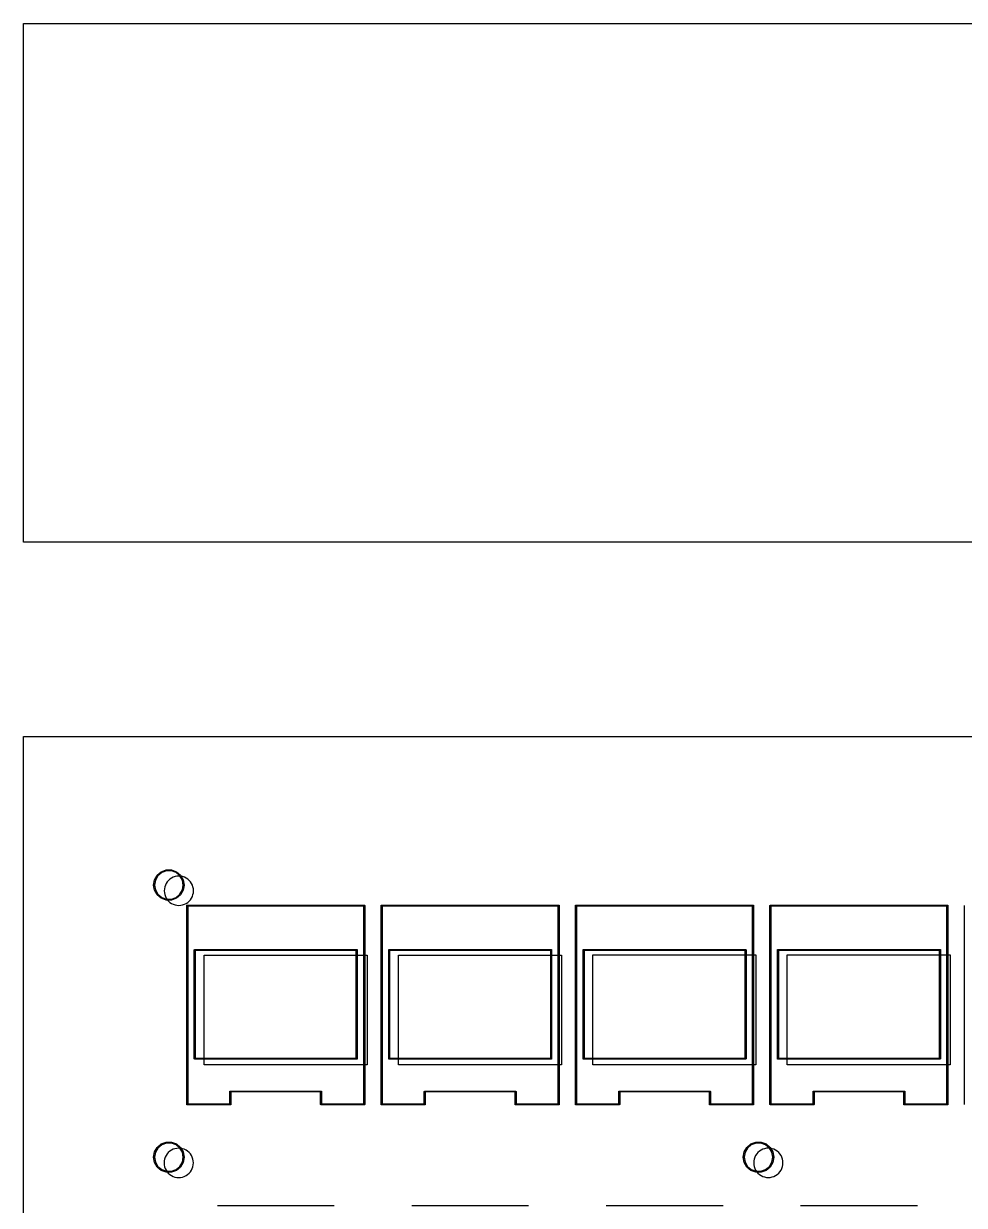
# Model space of a CAD drawing. Extents: x 121 to 1851, y 210 to 1571.
# Drawn here: x 1028 to 1439, y 1025 to 1542 of the extents above; entities that cross this region are included whole.
import ezdxf

# ---------------------------------------------------------------- set-up
doc = ezdxf.new("R2010")
doc.units = 0
doc.layers.add('Cuts', color=7, linetype='CONTINUOUS')
doc.layers.add('Silkscreen', color=7, linetype='CONTINUOUS')

msp = doc.modelspace()

# ---------------------------------------------------------------- linework, layer by layer
at = {"layer": 'Cuts', "color": 1}
for points in [[(1849.822425, 1315.383645), (1027.77525, 1315.383645), (1027.77525, 1542.155303), (1849.822425, 1542.155303)], [(1027.77525, 1230.344303), (1851.112575, 1230.344303), (1851.112575, 521.700653), (1027.77525, 521.700653)], [(1102.094615, 1162.841528)], [(1106.741775, 1134.734153), (1178.033175, 1134.734153), (1178.033175, 1086.687653), (1106.741775, 1086.687653)], [(1191.7794, 1134.730178), (1263.0708, 1134.730178), (1263.0708, 1086.683603), (1191.7794, 1086.683603)], [(1276.80915, 1134.747878), (1348.10055, 1134.747878), (1348.10055, 1086.701378), (1276.80915, 1086.701378)], [(1361.85345, 1134.747878), (1433.14485, 1134.747878), (1433.14485, 1086.701378), (1361.85345, 1086.701378)], [(1102.021275, 1043.810453)], [(1359.982866, 1043.835278)]]:
    msp.add_lwpolyline(points, close=True, dxfattribs=at)
for points in [[(1092.488204, 1168.387786), (1090.506716, 1167.243774), (1089.286069, 1165.129552), (1089.286079, 1162.841528)], [(1098.892471, 1168.387786), (1096.910984, 1169.531799), (1094.469691, 1169.531799), (1092.488204, 1168.387786)], [(1102.094605, 1162.841528), (1102.094605, 1165.129552), (1100.873959, 1167.243774), (1098.892471, 1168.387786)], [(1089.286079, 1162.841528), (1089.286079, 1160.553503), (1090.506726, 1158.439281), (1092.488213, 1157.295269)], [(1098.892481, 1157.295269), (1100.873969, 1158.439281), (1102.094615, 1160.553503), (1102.094615, 1162.841528)], [(1092.488213, 1157.295269), (1094.469701, 1156.151257), (1096.910994, 1156.151257), (1098.892481, 1157.295269)], [(1092.410509, 1049.369363), (1090.426795, 1048.221974), (1089.207342, 1046.102088), (1089.212775, 1043.810453)], [(1098.823541, 1049.369363), (1096.839828, 1050.516752), (1094.394222, 1050.516752), (1092.410509, 1049.369363)], [(1102.021275, 1043.810453), (1102.026708, 1046.102088), (1100.807255, 1048.221974), (1098.823541, 1049.369363)], [(1350.376453, 1049.381537), (1348.394965, 1048.237525), (1347.174319, 1046.123302), (1347.174328, 1043.835278)], [(1356.780722, 1049.381537), (1354.799234, 1050.525549), (1352.357941, 1050.525549), (1350.376453, 1049.381537)], [(1359.982856, 1043.835278), (1359.982856, 1046.123302), (1358.76221, 1048.237525), (1356.780722, 1049.381537)], [(1089.212775, 1043.810453), (1089.207342, 1041.518818), (1090.426795, 1039.398931), (1092.410509, 1038.251542)], [(1098.823541, 1038.251542), (1100.807255, 1039.398931), (1102.026708, 1041.518818), (1102.021275, 1043.810453)], [(1347.174328, 1043.835278), (1347.174328, 1041.547253), (1348.394975, 1039.433031), (1350.376462, 1038.289018)], [(1356.780731, 1038.289018), (1358.762219, 1039.433031), (1359.982866, 1041.547253), (1359.982866, 1043.835278)], [(1092.410509, 1038.251542), (1094.394222, 1037.104153), (1096.839828, 1037.104153), (1098.823541, 1038.251542)], [(1350.376462, 1038.289018), (1352.35795, 1037.145006), (1354.799244, 1037.145006), (1356.780731, 1038.289018)]]:
    msp.add_open_spline(points, degree=3, dxfattribs=at)
at = {"layer": 'Silkscreen', "color": 7}
for points in [[(1096.44735, 1161.042428), (1094.66685, 1159.548278), (1092.482775, 1158.753428), (1090.158375, 1158.753428), (1087.9743, 1159.548278), (1086.193875, 1161.042428), (1085.0316, 1163.055278), (1084.62795, 1165.344278), (1085.0316, 1167.633278), (1086.193875, 1169.646128), (1087.9743, 1171.140278), (1090.158375, 1171.935128), (1092.482775, 1171.935128), (1094.66685, 1171.140278), (1096.44735, 1169.646128), (1097.60955, 1167.633278), (1098.0132, 1165.344278), (1097.60955, 1163.055278)], [(1096.121625, 1169.372903), (1094.4543, 1170.772028), (1092.408825, 1171.516403), (1090.232325, 1171.516403), (1088.18685, 1170.772028), (1086.519525, 1169.372903), (1085.43105, 1167.487853), (1085.0532, 1165.344278), (1085.43105, 1163.200703), (1086.519525, 1161.315653), (1088.18685, 1159.916528), (1090.232325, 1159.172153), (1092.408825, 1159.172153), (1094.4543, 1159.916528), (1096.121625, 1161.315653), (1097.2101, 1163.200703), (1097.58795, 1165.344278), (1097.2101, 1167.487853)], [(1102.871775, 1136.785253), (1102.871775, 1089.588353), (1173.312675, 1089.588353), (1173.312675, 1113.186803), (1173.312675, 1136.785253)], [(1187.911125, 1136.785253), (1187.911125, 1089.588353), (1258.3521, 1089.588353), (1258.3521, 1113.186803), (1258.3521, 1136.785253)], [(1272.950475, 1136.785253), (1272.950475, 1089.588353), (1343.39145, 1089.588353), (1343.39145, 1113.186803), (1343.39145, 1136.785253)], [(1357.9899, 1136.785253), (1357.9899, 1089.588353), (1428.4308, 1089.588353), (1428.4308, 1113.186803), (1428.4308, 1136.785253)], [(1096.44735, 1041.987278), (1094.66685, 1040.493128), (1092.482775, 1039.698353), (1090.158375, 1039.698353), (1087.9743, 1040.493128), (1086.193875, 1041.987278), (1085.0316, 1044.000203), (1084.62795, 1046.289128), (1085.0316, 1048.578128), (1086.193875, 1050.590978), (1087.9743, 1052.085128), (1090.158375, 1052.879978), (1092.482775, 1052.879978), (1094.66685, 1052.085128), (1096.44735, 1050.590978), (1097.60955, 1048.578128), (1098.0132, 1046.289128), (1097.60955, 1044.000203)], [(1096.121625, 1050.317753), (1094.4543, 1051.716953), (1092.408825, 1052.461328), (1090.232325, 1052.461328), (1088.18685, 1051.716953), (1086.519525, 1050.317753), (1085.43105, 1048.432703), (1085.0532, 1046.289128), (1085.43105, 1044.145628), (1086.519525, 1042.260578), (1088.18685, 1040.861378), (1090.232325, 1040.117003), (1092.408825, 1040.117003), (1094.4543, 1040.861378), (1096.121625, 1042.260578), (1097.2101, 1044.145628), (1097.58795, 1046.289128), (1097.2101, 1048.432703)], [(1354.401225, 1041.987278), (1352.61825, 1040.493128), (1350.435525, 1039.698353), (1348.111125, 1039.698353), (1345.928475, 1040.493128), (1344.145425, 1041.987278), (1342.983225, 1044.000203), (1342.5807, 1046.289128), (1342.983225, 1048.578128), (1344.145425, 1050.590978), (1345.928475, 1052.085128), (1348.111125, 1052.879978), (1350.435525, 1052.879978), (1352.61825, 1052.085128), (1354.401225, 1050.590978), (1355.563425, 1048.578128), (1355.96595, 1046.289128), (1355.563425, 1044.000203)], [(1354.0752, 1050.317753), (1352.405625, 1051.716953), (1350.361875, 1052.461328), (1348.18485, 1052.461328), (1346.13825, 1051.716953), (1344.47145, 1050.317753), (1343.382975, 1048.432703), (1343.00595, 1046.289128), (1343.382975, 1044.145628), (1344.47145, 1042.260578), (1346.13825, 1040.861378), (1348.18485, 1040.117003), (1350.361875, 1040.117003), (1352.405625, 1040.861378), (1354.0752, 1042.260578), (1355.16375, 1044.145628), (1355.5407, 1046.289128), (1355.16375, 1048.432703)]]:
    msp.add_lwpolyline(points, close=True, dxfattribs=at)
for points in [[(1099.186725, 1069.363178), (1099.186725, 1156.386803), (1099.186725, 1156.405553)], [(1099.189875, 1156.423628), (1099.197375, 1156.441628)], [(1099.189875, 1156.405253), (1099.189875, 1156.423253)], [(1099.196325, 1156.441253), (1099.196325, 1156.459253)], [(1099.199475, 1156.459628), (1099.208475, 1156.475378)], [(1099.20885, 1156.475528), (1099.21635, 1156.492778)], [(1099.215075, 1156.493078), (1099.227075, 1156.507328)], [(1099.227225, 1156.507253), (1099.236225, 1156.523753)], [(1099.2363, 1156.523453), (1099.25055, 1156.535453)], [(1099.250775, 1156.535303), (1099.262775, 1156.549553)], [(1099.2627, 1156.549778), (1099.27845, 1156.558778)], [(1099.278825, 1156.558853), (1099.293075, 1156.570853)], [(1099.293, 1156.571078), (1099.311, 1156.578578)], [(1099.310625, 1156.577303), (1099.326375, 1156.586303)], [(1099.32645, 1156.586603), (1099.3452, 1156.586603)], [(1099.3449, 1156.589753), (1099.36215, 1156.597253)], [(1099.36245, 1156.596278), (1099.3812, 1156.596278)], [(1099.3809, 1156.596278), (1099.39965, 1156.596278)], [(1099.39935, 1156.599428), (1176.785175, 1156.599428), (1176.802425, 1156.599428)], [(1099.6119, 1156.174178), (1099.6119, 1069.575803), (1118.03715, 1069.575803), (1118.03715, 1075.032428), (1118.03715, 1075.051178)], [(1158.147375, 1075.032428), (1158.147375, 1069.575803), (1176.57255, 1069.575803), (1176.57255, 1156.174178), (1099.6119, 1156.174178)], [(1176.802125, 1156.596278), (1176.821625, 1156.596278)], [(1176.822, 1156.596278), (1176.83925, 1156.588778)], [(1176.839025, 1156.589753), (1176.858525, 1156.589753)], [(1176.858825, 1156.586603), (1176.873075, 1156.577603)], [(1176.873, 1156.577303), (1176.8925, 1156.569803)], [(1176.892875, 1156.571078), (1176.907125, 1156.559078)], [(1176.90705, 1156.558853), (1176.9213, 1156.549853), (1176.932475, 1156.535528)], [(1176.93255, 1156.535303), (1176.9468, 1156.523303)], [(1176.946725, 1156.523453), (1176.957975, 1156.506953)], [(1176.95805, 1156.507253), (1176.9693, 1156.493003), (1176.976875, 1156.475828)], [(1176.975075, 1156.475528), (1176.983325, 1156.459778)], [(1176.98355, 1156.459628), (1176.99105, 1156.441628)], [(1176.98925, 1156.441253), (1176.99675, 1156.423253)], [(1176.994875, 1156.423628), (1176.994875, 1156.405628)], [(1176.994875, 1156.405253), (1176.994875, 1156.386503)], [(1176.997725, 1156.386803), (1176.997725, 1069.363178), (1176.997725, 1069.344428)], [(1184.226075, 1069.363178), (1184.226075, 1156.386803), (1184.226075, 1156.405553)], [(1184.228925, 1156.423628), (1184.236425, 1156.441628)], [(1184.228925, 1156.405253), (1184.228925, 1156.423253)], [(1184.234625, 1156.441253), (1184.242125, 1156.459253)], [(1184.24025, 1156.459628), (1184.2485, 1156.475378)], [(1184.2488, 1156.475528), (1184.2563, 1156.492778)], [(1184.254425, 1156.493078), (1184.265675, 1156.507328), (1184.277, 1156.523753)], [(1184.27715, 1156.523453), (1184.2914, 1156.535453)], [(1184.29125, 1156.535303), (1184.3025, 1156.549553)], [(1184.30265, 1156.549778), (1184.3169, 1156.558778), (1184.331075, 1156.570853)], [(1184.331, 1156.571078), (1184.3505, 1156.578578)], [(1184.3508, 1156.577303), (1184.36505, 1156.586303)], [(1184.364975, 1156.586603), (1184.384475, 1156.586603)], [(1184.38485, 1156.589753), (1184.4021, 1156.597253)], [(1184.401875, 1156.596278), (1184.421375, 1156.596278)], [(1184.421675, 1156.596278), (1184.438925, 1156.596278)], [(1184.4387, 1156.599428), (1261.824525, 1156.599428), (1261.841775, 1156.599428)], [(1184.65125, 1156.174178), (1184.65125, 1069.575803), (1203.0765, 1069.575803), (1203.0765, 1075.032428), (1203.0765, 1075.051178)], [(1243.186725, 1075.032428), (1243.186725, 1069.575803), (1261.6119, 1069.575803), (1261.6119, 1156.174178), (1184.65125, 1156.174178)], [(1261.84155, 1156.596278), (1261.86105, 1156.596278)], [(1261.86135, 1156.596278), (1261.8786, 1156.588778)], [(1261.878375, 1156.589753), (1261.897875, 1156.589753)], [(1261.89825, 1156.586603), (1261.9125, 1156.577603)], [(1261.912425, 1156.577303), (1261.931925, 1156.569803)], [(1261.932225, 1156.571078), (1261.946475, 1156.559078)], [(1261.9464, 1156.558853), (1261.96065, 1156.549853), (1261.971825, 1156.535528)], [(1261.9719, 1156.535303), (1261.98615, 1156.523303)], [(1261.986075, 1156.523453), (1261.997325, 1156.506953)], [(1261.9974, 1156.507253), (1262.00865, 1156.493003)], [(1262.0088, 1156.493078), (1262.0163, 1156.475828)], [(1262.014425, 1156.475528), (1262.022675, 1156.459778)], [(1262.022975, 1156.459628), (1262.030475, 1156.441628)], [(1262.0286, 1156.441253), (1262.0361, 1156.423253)], [(1262.0343, 1156.423628), (1262.0343, 1156.405628)], [(1262.0343, 1156.405253), (1262.0343, 1156.386503)], [(1262.03715, 1156.386803), (1262.03715, 1069.363178), (1262.03715, 1069.344428)], [(1269.265425, 1069.363178), (1269.265425, 1156.386803), (1269.265425, 1156.405553)], [(1269.268275, 1156.423628), (1269.275775, 1156.441628)], [(1269.268275, 1156.405253), (1269.268275, 1156.423253)], [(1269.273975, 1156.441253), (1269.281475, 1156.459253)], [(1269.2796, 1156.459628), (1269.28785, 1156.475378)], [(1269.28815, 1156.475528), (1269.29565, 1156.492778)], [(1269.293775, 1156.493078), (1269.305025, 1156.507328)], [(1269.305175, 1156.507253), (1269.316425, 1156.523753)], [(1269.3165, 1156.523453), (1269.33075, 1156.535453)], [(1269.330675, 1156.535303), (1269.341925, 1156.549553)], [(1269.342, 1156.549778), (1269.35625, 1156.558778), (1269.370425, 1156.570853)], [(1269.37035, 1156.571078), (1269.38985, 1156.578578)], [(1269.39015, 1156.577303), (1269.4044, 1156.586303)], [(1269.404325, 1156.586603), (1269.423825, 1156.586603)], [(1269.4242, 1156.589753), (1269.44145, 1156.597253)], [(1269.441225, 1156.596278), (1269.461475, 1156.596278)], [(1269.461025, 1156.596278), (1269.478275, 1156.596278)], [(1269.47805, 1156.599428), (1346.863875, 1156.599428), (1346.881125, 1156.599428)], [(1269.690675, 1156.174178), (1269.690675, 1069.575803), (1288.11585, 1069.575803), (1288.11585, 1075.032428), (1288.11585, 1075.051178)], [(1328.226075, 1075.032428), (1328.226075, 1069.575803), (1346.65125, 1069.575803), (1346.65125, 1156.174178), (1269.690675, 1156.174178)], [(1346.8809, 1156.596278), (1346.9004, 1156.596278)], [(1346.9007, 1156.596278), (1346.91795, 1156.588778)], [(1346.917725, 1156.589753), (1346.937225, 1156.589753)], [(1346.9376, 1156.586603), (1346.95185, 1156.577603)], [(1346.951775, 1156.577303), (1346.971275, 1156.569803)], [(1346.971575, 1156.571078), (1346.985825, 1156.559078)], [(1346.98575, 1156.558853), (1347, 1156.549853), (1347.011175, 1156.535528)], [(1347.01125, 1156.535303), (1347.0255, 1156.523303)], [(1347.025425, 1156.523453), (1347.036675, 1156.506953)], [(1347.036825, 1156.507253), (1347.048075, 1156.493003), (1347.05565, 1156.475828)], [(1347.053775, 1156.475528), (1347.062025, 1156.459778)], [(1347.062325, 1156.459628), (1347.069825, 1156.441628)], [(1347.06795, 1156.441253), (1347.07545, 1156.423253)], [(1347.07365, 1156.423628), (1347.07365, 1156.405628)], [(1347.07365, 1156.405253), (1347.07365, 1156.386503)], [(1347.0765, 1156.386803), (1347.0765, 1069.363178), (1347.0765, 1069.344428)], [(1354.30485, 1069.363178), (1354.30485, 1156.386803), (1354.30485, 1156.405553)], [(1354.3077, 1156.423628), (1354.3152, 1156.441628)], [(1354.3077, 1156.405253), (1354.3077, 1156.423253)], [(1354.313325, 1156.441253), (1354.320825, 1156.459253)], [(1354.319025, 1156.459628), (1354.327275, 1156.475378)], [(1354.3275, 1156.475528), (1354.335, 1156.492778)], [(1354.3332, 1156.493078), (1354.34445, 1156.507328), (1354.355775, 1156.523753)], [(1354.35585, 1156.523453), (1354.3701, 1156.535453)], [(1354.370025, 1156.535303), (1354.381275, 1156.549553)], [(1354.38135, 1156.549778), (1354.3956, 1156.558778), (1354.409775, 1156.570853)], [(1354.4097, 1156.571078), (1354.4292, 1156.578578)], [(1354.429575, 1156.577303), (1354.443825, 1156.586303)], [(1354.44375, 1156.586603), (1354.46325, 1156.586603)], [(1354.46355, 1156.589753), (1354.4808, 1156.597253)], [(1354.480575, 1156.596278), (1354.500825, 1156.596278)], [(1354.50045, 1156.596278), (1354.5177, 1156.596278)], [(1354.5174, 1156.599428), (1431.903225, 1156.599428), (1431.920475, 1156.599428)], [(1354.730025, 1156.174178), (1354.730025, 1069.575803), (1373.1552, 1069.575803), (1373.1552, 1075.032428), (1373.1552, 1075.051178)], [(1413.265425, 1075.032428), (1413.265425, 1069.575803), (1431.690675, 1069.575803), (1431.690675, 1156.174178), (1354.730025, 1156.174178)], [(1431.92025, 1156.596278), (1431.93975, 1156.596278)], [(1431.940125, 1156.596278), (1431.957375, 1156.588778)], [(1431.95715, 1156.589753), (1431.97665, 1156.589753)], [(1431.97695, 1156.586603), (1431.9912, 1156.577603)], [(1431.991125, 1156.577303), (1432.010625, 1156.569803)], [(1432.011, 1156.571078), (1432.02525, 1156.559078)], [(1432.025175, 1156.558853), (1432.039425, 1156.549853), (1432.0506, 1156.535528)], [(1432.050675, 1156.535303), (1432.064925, 1156.523303)], [(1432.06485, 1156.523453), (1432.0761, 1156.506953)], [(1432.076175, 1156.507253), (1432.087425, 1156.493003), (1432.095, 1156.475828)], [(1432.0932, 1156.475528), (1432.10145, 1156.459778)], [(1432.101675, 1156.459628), (1432.109175, 1156.441628)], [(1432.107375, 1156.441253), (1432.114875, 1156.423253)], [(1432.113, 1156.423628), (1432.113, 1156.405628)], [(1432.113, 1156.405253), (1432.113, 1156.386503)], [(1432.11585, 1156.386803), (1432.11585, 1069.363178), (1432.11585, 1069.344428)], [(1439.3442, 1069.363178), (1439.3442, 1156.386803), (1439.3442, 1156.405553)], [(1102.4466, 1089.375803), (1102.4466, 1136.997803), (1102.4466, 1137.016553)], [(1102.449675, 1137.034703), (1102.457175, 1137.051953)], [(1102.449675, 1137.016253), (1102.449675, 1137.035003)], [(1102.4562, 1137.052253), (1102.4562, 1137.071003)], [(1102.45935, 1137.070703), (1102.46835, 1137.086453)], [(1102.46865, 1137.086528), (1102.47615, 1137.104528)], [(1102.47495, 1137.104153), (1102.48695, 1137.118403)], [(1102.4871, 1137.118253), (1102.4961, 1137.134753)], [(1102.496175, 1137.134453), (1102.510425, 1137.146453)], [(1102.51065, 1137.146378), (1102.52265, 1137.160628)], [(1102.5225, 1137.160778), (1102.539, 1137.169778)], [(1102.5387, 1137.169853), (1102.55295, 1137.181853)], [(1102.552875, 1137.182078), (1102.570125, 1137.189578)], [(1102.570425, 1137.188303), (1102.586175, 1137.197303)], [(1102.586325, 1137.197678), (1102.605075, 1137.197678)], [(1102.604775, 1137.200753), (1102.622025, 1137.208253)], [(1102.622325, 1137.207278), (1102.641075, 1137.207278)], [(1102.640775, 1137.207278), (1102.658775, 1137.207278)], [(1102.65915, 1137.210428), (1173.5253, 1137.210428), (1173.54255, 1137.210428)], [(1173.542325, 1137.207278), (1173.561825, 1137.207278)], [(1173.562125, 1137.207278), (1173.579375, 1137.199778)], [(1173.57915, 1137.200753), (1173.59865, 1137.200753)], [(1173.599025, 1137.197678), (1173.613275, 1137.188678)], [(1173.6132, 1137.188303), (1173.63045, 1137.180803)], [(1173.63015, 1137.182078), (1173.6474, 1137.170078)], [(1173.647175, 1137.169853), (1173.661425, 1137.160853), (1173.6726, 1137.146528)], [(1173.672675, 1137.146378), (1173.686925, 1137.134378), (1173.6981, 1137.117953)], [(1173.69825, 1137.118253), (1173.7095, 1137.104003)], [(1173.709575, 1137.104153), (1173.717075, 1137.086153)], [(1173.7152, 1137.086528), (1173.72345, 1137.070778)], [(1173.72375, 1137.070703), (1173.73125, 1137.051953)], [(1173.729375, 1137.052253), (1173.736875, 1137.035003)], [(1173.735075, 1137.034703), (1173.735075, 1137.015953)], [(1173.735075, 1137.016253), (1173.735075, 1136.997503)], [(1173.737925, 1136.997803), (1173.737925, 1113.186803), (1173.737925, 1089.375803), (1173.737925, 1089.357053)], [(1187.48595, 1089.375803), (1187.48595, 1136.997803), (1187.48595, 1137.016553)], [(1187.4888, 1137.034703), (1187.4963, 1137.051953)], [(1187.4888, 1137.016253), (1187.4888, 1137.035003)], [(1187.494425, 1137.052253), (1187.501925, 1137.071003)], [(1187.500125, 1137.070703), (1187.508375, 1137.086453)], [(1187.5086, 1137.086528), (1187.5161, 1137.104528)], [(1187.5143, 1137.104153), (1187.52555, 1137.118403)], [(1187.525625, 1137.118253), (1187.536875, 1137.134753)], [(1187.53695, 1137.134453), (1187.5512, 1137.146453), (1187.562375, 1137.160628)], [(1187.56245, 1137.160778), (1187.5767, 1137.169778), (1187.590875, 1137.181853)], [(1187.5908, 1137.182078), (1187.6103, 1137.189578)], [(1187.610675, 1137.188303), (1187.624925, 1137.197303)], [(1187.62485, 1137.197678), (1187.64435, 1137.197678)], [(1187.64465, 1137.200753), (1187.6619, 1137.208253)], [(1187.661675, 1137.207278), (1187.681175, 1137.207278)], [(1187.68155, 1137.207278), (1187.6988, 1137.207278)], [(1187.6985, 1137.210428), (1258.56465, 1137.210428), (1258.5819, 1137.210428)], [(1258.581675, 1137.207278), (1258.601175, 1137.207278)], [(1258.60155, 1137.207278), (1258.6188, 1137.199778)], [(1258.6185, 1137.200753), (1258.63875, 1137.200753)], [(1258.638375, 1137.197678), (1258.652625, 1137.188678)], [(1258.65255, 1137.188303), (1258.6698, 1137.180803)], [(1258.669575, 1137.182078), (1258.686825, 1137.170078)], [(1258.686525, 1137.169853), (1258.700775, 1137.160853), (1258.71195, 1137.146528)], [(1258.7121, 1137.146378), (1258.72635, 1137.134378), (1258.737525, 1137.117953)], [(1258.7376, 1137.118253), (1258.74885, 1137.104003)], [(1258.748925, 1137.104153), (1258.756425, 1137.086153)], [(1258.754625, 1137.086528), (1258.762875, 1137.070778)], [(1258.7631, 1137.070703), (1258.7706, 1137.051953)], [(1258.7688, 1137.052253), (1258.7763, 1137.035003)], [(1258.774425, 1137.034703), (1258.774425, 1137.015953)], [(1258.774425, 1137.016253), (1258.774425, 1136.997503)], [(1258.777275, 1136.997803), (1258.777275, 1113.186803), (1258.777275, 1089.375803), (1258.777275, 1089.357053)], [(1272.5253, 1089.375803), (1272.5253, 1136.997803), (1272.5253, 1137.016553)], [(1272.52815, 1137.034703), (1272.53565, 1137.051953)], [(1272.52815, 1137.016253), (1272.52815, 1137.035003)], [(1272.533775, 1137.052253), (1272.541275, 1137.071003)], [(1272.539475, 1137.070703), (1272.547725, 1137.086453)], [(1272.54795, 1137.086528), (1272.55545, 1137.104528)], [(1272.55365, 1137.104153), (1272.5649, 1137.118403)], [(1272.564975, 1137.118253), (1272.576225, 1137.134753)], [(1272.5763, 1137.134453), (1272.59055, 1137.146453), (1272.601725, 1137.160628)], [(1272.601875, 1137.160778), (1272.616125, 1137.169778)], [(1272.615975, 1137.169853), (1272.633225, 1137.181853)], [(1272.633, 1137.182078), (1272.65025, 1137.189578)], [(1272.650025, 1137.188303), (1272.664275, 1137.197303)], [(1272.6642, 1137.197678), (1272.6837, 1137.197678)], [(1272.684075, 1137.200753), (1272.701325, 1137.208253)], [(1272.701025, 1137.207278), (1272.720525, 1137.207278)], [(1272.7209, 1137.207278), (1272.73815, 1137.207278)], [(1272.737925, 1137.210428), (1343.604075, 1137.210428), (1343.621325, 1137.210428)], [(1343.621025, 1137.207278), (1343.640525, 1137.207278)], [(1343.6409, 1137.207278), (1343.65815, 1137.199778)], [(1343.657925, 1137.200753), (1343.678175, 1137.200753)], [(1343.677725, 1137.197678), (1343.691975, 1137.188678)], [(1343.6919, 1137.188303), (1343.70915, 1137.180803)], [(1343.708925, 1137.182078), (1343.726175, 1137.170078)], [(1343.72595, 1137.169853), (1343.7402, 1137.160853), (1343.751375, 1137.146528)], [(1343.75145, 1137.146378), (1343.7657, 1137.134378), (1343.776875, 1137.117953)], [(1343.77695, 1137.118253), (1343.7882, 1137.104003)], [(1343.788275, 1137.104153), (1343.795775, 1137.086153)], [(1343.793975, 1137.086528), (1343.802225, 1137.070778)], [(1343.80245, 1137.070703), (1343.80995, 1137.051953)], [(1343.80815, 1137.052253), (1343.81565, 1137.035003)], [(1343.813775, 1137.034703), (1343.813775, 1137.015953)], [(1343.813775, 1137.016253), (1343.813775, 1136.997503)], [(1343.816625, 1136.997803), (1343.816625, 1113.186803), (1343.816625, 1089.375803), (1343.816625, 1089.357053)], [(1357.56465, 1089.375803), (1357.56465, 1136.997803), (1357.56465, 1137.016553)], [(1357.5675, 1137.034703), (1357.575, 1137.051953)], [(1357.5675, 1137.016253), (1357.5675, 1137.035003)], [(1357.5732, 1137.052253), (1357.5807, 1137.071003)], [(1357.578825, 1137.070703), (1357.587075, 1137.086453)], [(1357.587375, 1137.086528), (1357.594875, 1137.104528)], [(1357.593, 1137.104153), (1357.60425, 1137.118403)], [(1357.604325, 1137.118253), (1357.615575, 1137.134753)], [(1357.615725, 1137.134453), (1357.629975, 1137.146453), (1357.64115, 1137.160628)], [(1357.641225, 1137.160778), (1357.655475, 1137.169778), (1357.67265, 1137.181853)], [(1357.672425, 1137.182078), (1357.689675, 1137.189578)], [(1357.689375, 1137.188303), (1357.703625, 1137.197303)], [(1357.70355, 1137.197678), (1357.72305, 1137.197678)], [(1357.723425, 1137.200753), (1357.740675, 1137.208253)], [(1357.74045, 1137.207278), (1357.75995, 1137.207278)], [(1357.76025, 1137.207278), (1357.7775, 1137.207278)], [(1357.777275, 1137.210428), (1428.643425, 1137.210428), (1428.660675, 1137.210428)], [(1428.66045, 1137.207278), (1428.67995, 1137.207278)], [(1428.68025, 1137.207278), (1428.6975, 1137.199778)], [(1428.697275, 1137.200753), (1428.717525, 1137.200753)], [(1428.71715, 1137.197678), (1428.7314, 1137.188678)], [(1428.73125, 1137.188303), (1428.7485, 1137.180803)], [(1428.748275, 1137.182078), (1428.765525, 1137.170078)], [(1428.7653, 1137.169853), (1428.77955, 1137.160853), (1428.790725, 1137.146528)], [(1428.7908, 1137.146378), (1428.80505, 1137.134378), (1428.816225, 1137.117953)], [(1428.8163, 1137.118253), (1428.82755, 1137.104003)], [(1428.8277, 1137.104153), (1428.8352, 1137.086153)], [(1428.833325, 1137.086528), (1428.841575, 1137.070778)], [(1428.841875, 1137.070703), (1428.849375, 1137.051953)], [(1428.8475, 1137.052253), (1428.855, 1137.035003)], [(1428.8532, 1137.034703), (1428.8532, 1137.015953)], [(1428.8532, 1137.016253), (1428.8532, 1136.997503)], [(1428.855975, 1136.997803), (1428.855975, 1113.186803), (1428.855975, 1089.375803), (1428.855975, 1089.357053)], [(1102.4562, 1089.321353), (1102.4487, 1089.338603)], [(1102.449675, 1089.357353), (1102.449675, 1089.376103)], [(1102.449675, 1089.338903), (1102.449675, 1089.357653)], [(1102.45935, 1089.302903), (1102.45935, 1089.321653)], [(1102.46865, 1089.287078), (1102.45965, 1089.302828)], [(1102.47495, 1089.269453), (1102.46745, 1089.287453)], [(1102.4871, 1089.255278), (1102.4751, 1089.269528)], [(1102.496175, 1089.239153), (1102.487175, 1089.255653)], [(1102.51065, 1089.227228), (1102.4964, 1089.239228)], [(1102.5225, 1089.212753), (1102.5105, 1089.227003)], [(1102.5387, 1089.203678), (1102.5222, 1089.212678)], [(1102.552875, 1089.191528), (1102.538625, 1089.203528)], [(1102.570425, 1089.185303), (1102.553175, 1089.192803)], [(1102.586325, 1089.175928), (1102.570575, 1089.185678)], [(1102.604775, 1089.172778), (1102.586025, 1089.172778)], [(1102.622325, 1089.166253), (1102.605075, 1089.173753)], [(1102.640775, 1089.166253), (1102.622025, 1089.166253)], [(1173.5253, 1089.163178), (1102.65915, 1089.163178), (1102.6404, 1089.163178)], [(1173.542325, 1089.166253), (1173.525075, 1089.166253)], [(1173.562125, 1089.166253), (1173.542625, 1089.166253)], [(1173.57915, 1089.172778), (1173.5619, 1089.165278)], [(1173.599025, 1089.175928), (1173.579525, 1089.175928)], [(1173.6132, 1089.185303), (1173.59895, 1089.175553)], [(1173.63015, 1089.191528), (1173.6129, 1089.184028)], [(1173.66135, 1089.212753), (1173.6471, 1089.203753), (1173.629925, 1089.191678)], [(1173.68685, 1089.239153), (1173.6726, 1089.227153), (1173.661425, 1089.212978)], [(1173.709575, 1089.269453), (1173.698325, 1089.255203), (1173.687, 1089.238778)], [(1173.7152, 1089.287078), (1173.7077, 1089.269078)], [(1173.72375, 1089.302903), (1173.7155, 1089.287153)], [(1173.729375, 1089.321353), (1173.721875, 1089.302603)], [(1173.735075, 1089.338903), (1173.727575, 1089.321653)], [(1173.735075, 1089.357353), (1173.735075, 1089.338603)], [(1187.494425, 1089.321353), (1187.486925, 1089.338603)], [(1187.4888, 1089.357353), (1187.4888, 1089.376103)], [(1187.4888, 1089.338903), (1187.4888, 1089.357653)], [(1187.500125, 1089.302903), (1187.492625, 1089.321653)], [(1187.5086, 1089.287078), (1187.50035, 1089.302828)], [(1187.525625, 1089.255278), (1187.514375, 1089.269528), (1187.5068, 1089.287453)], [(1187.551125, 1089.227228), (1187.536875, 1089.239228), (1187.5257, 1089.255653)], [(1187.576625, 1089.203678), (1187.562375, 1089.212678), (1187.5512, 1089.227003)], [(1187.5908, 1089.191528), (1187.57655, 1089.203528)], [(1187.610675, 1089.185303), (1187.591175, 1089.192803)], [(1187.62485, 1089.175928), (1187.6106, 1089.185678)], [(1187.64465, 1089.172778), (1187.62515, 1089.172778)], [(1187.661675, 1089.166253), (1187.644425, 1089.173753)], [(1187.68155, 1089.166253), (1187.66205, 1089.166253)], [(1258.56465, 1089.163178), (1187.6985, 1089.163178), (1187.68125, 1089.163178)], [(1258.581675, 1089.166253), (1258.564425, 1089.166253)], [(1258.60155, 1089.166253), (1258.58205, 1089.166253)], [(1258.6185, 1089.172778), (1258.60125, 1089.165278)], [(1258.638375, 1089.175928), (1258.618125, 1089.175928)], [(1258.65255, 1089.185303), (1258.6383, 1089.175553)], [(1258.669575, 1089.191528), (1258.652325, 1089.184028)], [(1258.7007, 1089.212753), (1258.68645, 1089.203753), (1258.669275, 1089.191678)], [(1258.726275, 1089.239153), (1258.712025, 1089.227153), (1258.70085, 1089.212978)], [(1258.748925, 1089.269453), (1258.737675, 1089.255203), (1258.72635, 1089.238778)], [(1258.754625, 1089.287078), (1258.747125, 1089.269078)], [(1258.7631, 1089.302903), (1258.75485, 1089.287153)], [(1258.7688, 1089.321353), (1258.7613, 1089.302603)], [(1258.774425, 1089.338903), (1258.766925, 1089.321653)], [(1258.774425, 1089.357353), (1258.774425, 1089.338603)], [(1272.533775, 1089.321353), (1272.526275, 1089.338603)], [(1272.52815, 1089.357353), (1272.52815, 1089.376103)], [(1272.52815, 1089.338903), (1272.52815, 1089.357653)], [(1272.539475, 1089.302903), (1272.531975, 1089.321653)], [(1272.54795, 1089.287078), (1272.5397, 1089.302828)], [(1272.564975, 1089.255278), (1272.553725, 1089.269528), (1272.54615, 1089.287453)], [(1272.590475, 1089.227228), (1272.576225, 1089.239228), (1272.56505, 1089.255653)], [(1272.601875, 1089.212753), (1272.590625, 1089.227003)], [(1272.615975, 1089.203678), (1272.601725, 1089.212678)], [(1272.633, 1089.191528), (1272.61575, 1089.203528)], [(1272.650025, 1089.185303), (1272.632775, 1089.192803)], [(1272.6642, 1089.175928), (1272.64995, 1089.185678)], [(1272.684075, 1089.172778), (1272.664575, 1089.172778)], [(1272.701025, 1089.166253), (1272.683775, 1089.173753)], [(1272.7209, 1089.166253), (1272.7014, 1089.166253)], [(1343.604075, 1089.163178), (1272.737925, 1089.163178), (1272.720675, 1089.163178)], [(1343.621025, 1089.166253), (1343.603775, 1089.166253)], [(1343.6409, 1089.166253), (1343.6214, 1089.166253)], [(1343.657925, 1089.172778), (1343.640675, 1089.165278)], [(1343.677725, 1089.175928), (1343.657475, 1089.175928)], [(1343.6919, 1089.185303), (1343.67765, 1089.175553)], [(1343.708925, 1089.191528), (1343.691675, 1089.184028)], [(1343.740125, 1089.212753), (1343.725875, 1089.203753), (1343.7087, 1089.191678)], [(1343.765625, 1089.239153), (1343.751375, 1089.227153), (1343.7402, 1089.212978)], [(1343.788275, 1089.269453), (1343.777025, 1089.255203), (1343.7657, 1089.238778)], [(1343.793975, 1089.287078), (1343.786475, 1089.269078)], [(1343.80245, 1089.302903), (1343.7942, 1089.287153)], [(1343.80815, 1089.321353), (1343.80065, 1089.302603)], [(1343.813775, 1089.338903), (1343.806275, 1089.321653)], [(1343.813775, 1089.357353), (1343.813775, 1089.338603)], [(1357.5732, 1089.321353), (1357.5657, 1089.338603)], [(1357.5675, 1089.357353), (1357.5675, 1089.376103)], [(1357.5675, 1089.338903), (1357.5675, 1089.357653)], [(1357.578825, 1089.302903), (1357.571325, 1089.321653)], [(1357.587375, 1089.287078), (1357.579125, 1089.302828)], [(1357.604325, 1089.255278), (1357.593075, 1089.269528), (1357.5855, 1089.287453)], [(1357.6299, 1089.227228), (1357.61565, 1089.239228), (1357.604475, 1089.255653)], [(1357.6554, 1089.203678), (1357.64115, 1089.212678), (1357.629975, 1089.227003)], [(1357.672425, 1089.191528), (1357.655175, 1089.203528)], [(1357.689375, 1089.185303), (1357.672125, 1089.192803)], [(1357.70355, 1089.175928), (1357.6893, 1089.185678)], [(1357.723425, 1089.172778), (1357.703925, 1089.172778)], [(1357.74045, 1089.166253), (1357.7232, 1089.173753)], [(1357.76025, 1089.166253), (1357.74075, 1089.166253)], [(1428.643425, 1089.163178), (1357.777275, 1089.163178), (1357.760025, 1089.163178)], [(1428.66045, 1089.166253), (1428.6432, 1089.166253)], [(1428.68025, 1089.166253), (1428.66075, 1089.166253)], [(1428.697275, 1089.172778), (1428.680025, 1089.165278)], [(1428.71715, 1089.175928), (1428.6969, 1089.175928)], [(1428.73125, 1089.185303), (1428.717, 1089.175553)], [(1428.748275, 1089.191528), (1428.731025, 1089.184028)], [(1428.779475, 1089.212753), (1428.765225, 1089.203753), (1428.74805, 1089.191678)], [(1428.804975, 1089.239153), (1428.790725, 1089.227153), (1428.77955, 1089.212978)], [(1428.8163, 1089.255278), (1428.80505, 1089.238778)], [(1428.8277, 1089.269453), (1428.81645, 1089.255203)], [(1428.833325, 1089.287078), (1428.825825, 1089.269078)], [(1428.841875, 1089.302903), (1428.833625, 1089.287153)], [(1428.8475, 1089.321353), (1428.84, 1089.302603)], [(1428.8532, 1089.338903), (1428.8457, 1089.321653)], [(1428.8532, 1089.357353), (1428.8532, 1089.338603)], [(1118.11305, 1075.195478), (1118.12955, 1075.204478)], [(1118.12925, 1075.204553), (1118.1435, 1075.216553)], [(1118.143425, 1075.216703), (1118.160675, 1075.224203)], [(1118.160975, 1075.222928), (1118.176725, 1075.231928)], [(1118.176875, 1075.232303), (1118.195625, 1075.232303)], [(1118.195325, 1075.235453), (1118.212575, 1075.242953)], [(1118.212875, 1075.241978), (1118.231625, 1075.241978)], [(1118.231325, 1075.241978), (1118.249325, 1075.241978)], [(1118.2497, 1075.245053), (1157.93475, 1075.245053), (1157.952, 1075.245053)], [(1157.951775, 1075.241978), (1157.971275, 1075.241978)], [(1157.971575, 1075.241978), (1157.988825, 1075.234478)], [(1157.9886, 1075.235453), (1158.0081, 1075.235453)], [(1158.008475, 1075.232303), (1158.022725, 1075.223303)], [(1158.02265, 1075.222928), (1158.0399, 1075.215428)], [(1158.0396, 1075.216703), (1158.05685, 1075.204703)], [(1158.056625, 1075.204553), (1158.070875, 1075.195553), (1158.08205, 1075.181228)], [(1203.153, 1075.195478), (1203.16725, 1075.204478), (1203.181425, 1075.216553)], [(1203.18135, 1075.216703), (1203.20085, 1075.224203)], [(1203.201225, 1075.222928), (1203.215475, 1075.231928)], [(1203.2154, 1075.232303), (1203.2349, 1075.232303)], [(1203.2352, 1075.235453), (1203.25245, 1075.242953)], [(1203.252225, 1075.241978), (1203.272475, 1075.241978)], [(1203.2721, 1075.241978), (1203.28935, 1075.241978)], [(1203.28905, 1075.245053), (1242.9741, 1075.245053), (1242.99135, 1075.245053)], [(1242.991125, 1075.241978), (1243.010625, 1075.241978)], [(1243.011, 1075.241978), (1243.02825, 1075.234478)], [(1243.02795, 1075.235453), (1243.04745, 1075.235453)], [(1243.047825, 1075.232303), (1243.062075, 1075.223303)], [(1243.062, 1075.222928), (1243.07925, 1075.215428)], [(1243.079025, 1075.216703), (1243.096275, 1075.204703)], [(1243.095975, 1075.204553), (1243.110225, 1075.195553), (1243.1214, 1075.181228)], [(1288.192425, 1075.195478), (1288.206675, 1075.204478)], [(1288.206525, 1075.204553), (1288.223775, 1075.216553)], [(1288.22355, 1075.216703), (1288.2408, 1075.224203)], [(1288.240575, 1075.222928), (1288.254825, 1075.231928)], [(1288.25475, 1075.232303), (1288.27425, 1075.232303)], [(1288.274625, 1075.235453), (1288.291875, 1075.242953)], [(1288.291575, 1075.241978), (1288.311075, 1075.241978)], [(1288.31145, 1075.241978), (1288.3287, 1075.241978)], [(1288.328475, 1075.245053), (1328.013525, 1075.245053), (1328.030775, 1075.245053)], [(1328.030475, 1075.241978), (1328.049975, 1075.241978)], [(1328.05035, 1075.241978), (1328.0676, 1075.234478)], [(1328.067375, 1075.235453), (1328.086875, 1075.235453)], [(1328.087175, 1075.232303), (1328.101425, 1075.223303)], [(1328.10135, 1075.222928), (1328.1186, 1075.215428)], [(1328.118375, 1075.216703), (1328.135625, 1075.204703)], [(1328.1354, 1075.204553), (1328.14965, 1075.195553), (1328.160825, 1075.181228)], [(1373.231775, 1075.195478), (1373.246025, 1075.204478), (1373.2632, 1075.216553)], [(1373.262975, 1075.216703), (1373.280225, 1075.224203)], [(1373.279925, 1075.222928), (1373.294175, 1075.231928)], [(1373.2941, 1075.232303), (1373.3136, 1075.232303)], [(1373.313975, 1075.235453), (1373.331225, 1075.242953)], [(1373.331, 1075.241978), (1373.3505, 1075.241978)], [(1373.3508, 1075.241978), (1373.36805, 1075.241978)], [(1373.367825, 1075.245053), (1413.052875, 1075.245053), (1413.070125, 1075.245053)], [(1413.0699, 1075.241978), (1413.0894, 1075.241978)], [(1413.0897, 1075.241978), (1413.10695, 1075.234478)], [(1413.106725, 1075.235453), (1413.126225, 1075.235453)], [(1413.126525, 1075.232303), (1413.140775, 1075.223303)], [(1413.1407, 1075.222928), (1413.15795, 1075.215428)], [(1413.157725, 1075.216703), (1413.174975, 1075.204703)], [(1413.17475, 1075.204553), (1413.189, 1075.195553), (1413.200175, 1075.181228)], [(1118.040225, 1075.069328), (1118.047725, 1075.086578)], [(1118.040225, 1075.050878), (1118.040225, 1075.069628)], [(1118.04675, 1075.086878), (1118.04675, 1075.105628)], [(1118.0499, 1075.105328), (1118.0589, 1075.121078)], [(1118.0592, 1075.121153), (1118.0667, 1075.139153)], [(1118.0655, 1075.138778), (1118.0775, 1075.153028)], [(1118.07765, 1075.152953), (1118.08665, 1075.168703)], [(1118.086725, 1075.169078), (1118.100975, 1075.181078)], [(1118.1012, 1075.181003), (1118.1132, 1075.195253)], [(1157.722125, 1069.363178), (1157.722125, 1074.819878), (1118.462325, 1074.819878), (1118.462325, 1069.363178), (1118.462325, 1069.344428)], [(1158.082125, 1075.181003), (1158.096375, 1075.169003), (1158.10755, 1075.153328)], [(1158.1077, 1075.152953), (1158.11895, 1075.138703), (1158.126525, 1075.120778)], [(1158.12465, 1075.121153), (1158.1329, 1075.105403)], [(1158.1332, 1075.105328), (1158.1407, 1075.086578)], [(1158.138825, 1075.086878), (1158.146325, 1075.069628)], [(1158.144525, 1075.069328), (1158.144525, 1075.050578)], [(1158.144525, 1075.050878), (1158.144525, 1075.032128)], [(1203.07935, 1075.069328), (1203.08685, 1075.086578)], [(1203.07935, 1075.050878), (1203.07935, 1075.069628)], [(1203.084975, 1075.086878), (1203.092475, 1075.105628)], [(1203.090675, 1075.105328), (1203.098925, 1075.121078)], [(1203.09915, 1075.121153), (1203.10665, 1075.139153)], [(1203.10485, 1075.138778), (1203.1161, 1075.153028), (1203.127425, 1075.168703)], [(1203.1275, 1075.169078), (1203.14175, 1075.181078), (1203.152925, 1075.195253)], [(1242.76155, 1069.363178), (1242.76155, 1074.819878), (1203.501675, 1074.819878), (1203.501675, 1069.363178), (1203.501675, 1069.344428)], [(1243.12155, 1075.181003), (1243.1358, 1075.169003), (1243.146975, 1075.153328)], [(1243.14705, 1075.152953), (1243.1583, 1075.138703), (1243.165875, 1075.120778)], [(1243.164075, 1075.121153), (1243.172325, 1075.105403)], [(1243.17255, 1075.105328), (1243.18005, 1075.086578)], [(1243.17825, 1075.086878), (1243.18575, 1075.069628)], [(1243.183875, 1075.069328), (1243.183875, 1075.050578)], [(1243.183875, 1075.050878), (1243.183875, 1075.032128)], [(1288.1187, 1075.069328), (1288.1262, 1075.086578)], [(1288.1187, 1075.050878), (1288.1187, 1075.069628)], [(1288.124325, 1075.086878), (1288.131825, 1075.105628)], [(1288.130025, 1075.105328), (1288.138275, 1075.121078)], [(1288.1385, 1075.121153), (1288.146, 1075.139153)], [(1288.1442, 1075.138778), (1288.15545, 1075.153028), (1288.166775, 1075.168703)], [(1288.16685, 1075.169078), (1288.1811, 1075.181078), (1288.192275, 1075.195253)], [(1327.8009, 1069.363178), (1327.8009, 1074.819878), (1288.541025, 1074.819878), (1288.541025, 1069.363178), (1288.541025, 1069.344428)], [(1328.1609, 1075.181003), (1328.17515, 1075.169003), (1328.186325, 1075.153328)], [(1328.1864, 1075.152953), (1328.19765, 1075.138703), (1328.205225, 1075.120778)], [(1328.203425, 1075.121153), (1328.211675, 1075.105403)], [(1328.2119, 1075.105328), (1328.2194, 1075.086578)], [(1328.2176, 1075.086878), (1328.2251, 1075.069628)], [(1328.223225, 1075.069328), (1328.223225, 1075.050578)], [(1328.223225, 1075.050878), (1328.223225, 1075.032128)], [(1373.15805, 1075.069328), (1373.16555, 1075.086578)], [(1373.15805, 1075.050878), (1373.15805, 1075.069628)], [(1373.16375, 1075.086878), (1373.17125, 1075.105628)], [(1373.169375, 1075.105328), (1373.177625, 1075.121078)], [(1373.177925, 1075.121153), (1373.185425, 1075.139153)], [(1373.18355, 1075.138778), (1373.1948, 1075.153028), (1373.206125, 1075.168703)], [(1373.206275, 1075.169078), (1373.220525, 1075.181078), (1373.2317, 1075.195253)], [(1412.84025, 1069.363178), (1412.84025, 1074.819878), (1373.58045, 1074.819878), (1373.58045, 1069.363178), (1373.58045, 1069.344428)], [(1413.20025, 1075.181003), (1413.2145, 1075.169003), (1413.225675, 1075.153328)], [(1413.22575, 1075.152953), (1413.237, 1075.138703)], [(1413.23715, 1075.138778), (1413.24465, 1075.120778)], [(1413.242775, 1075.121153), (1413.251025, 1075.105403)], [(1413.25125, 1075.105328), (1413.25875, 1075.086578)], [(1413.25695, 1075.086878), (1413.26445, 1075.069628)], [(1413.26265, 1075.069328), (1413.26265, 1075.050578)], [(1413.26265, 1075.050878), (1413.26265, 1075.032128)], [(1099.196325, 1069.308728), (1099.188825, 1069.326728)], [(1099.189875, 1069.344728), (1099.189875, 1069.363478)], [(1099.189875, 1069.326353), (1099.189875, 1069.344353)], [(1099.199475, 1069.290353), (1099.199475, 1069.308353)], [(1099.20885, 1069.274453), (1099.19985, 1069.290203)], [(1099.215075, 1069.256903), (1099.207575, 1069.274153)], [(1099.227225, 1069.242728), (1099.215225, 1069.256978)], [(1099.2363, 1069.226528), (1099.2273, 1069.243028)], [(1099.250775, 1069.214603), (1099.236525, 1069.226603)], [(1099.2627, 1069.200203), (1099.2507, 1069.214453)], [(1099.278825, 1069.191128), (1099.263075, 1069.200128)], [(1099.293, 1069.178903), (1099.27875, 1069.190903)], [(1099.310625, 1069.172678), (1099.292625, 1069.180178)], [(1099.32645, 1069.163303), (1099.3107, 1069.173053)], [(1099.3449, 1069.160228), (1099.32615, 1069.160228)], [(1099.36245, 1069.153703), (1099.3452, 1069.161203)], [(1099.3809, 1069.153703), (1099.36215, 1069.153703)], [(1118.2497, 1069.150553), (1099.39935, 1069.150553), (1099.3806, 1069.150553)], [(1118.26815, 1069.153703), (1118.2494, 1069.153703)], [(1118.2866, 1069.153703), (1118.26785, 1069.153703)], [(1118.30415, 1069.160228), (1118.2869, 1069.152728)], [(1118.3226, 1069.163303), (1118.30385, 1069.163303)], [(1118.338425, 1069.172678), (1118.322675, 1069.162928)], [(1118.35605, 1069.178903), (1118.33805, 1069.171403)], [(1118.370225, 1069.191128), (1118.355975, 1069.179128)], [(1118.38635, 1069.200203), (1118.36985, 1069.191203)], [(1118.398275, 1069.214603), (1118.386275, 1069.200353)], [(1118.412675, 1069.226528), (1118.398425, 1069.214528)], [(1118.42175, 1069.242728), (1118.41275, 1069.226228)], [(1118.433975, 1069.256903), (1118.421975, 1069.242653)], [(1118.4402, 1069.274453), (1118.4327, 1069.257203)], [(1118.449575, 1069.290353), (1118.439825, 1069.274603)], [(1118.459175, 1069.326353), (1118.451675, 1069.308353)], [(1118.45265, 1069.308728), (1118.45265, 1069.290728)], [(1118.459175, 1069.344728), (1118.459175, 1069.326728)], [(1157.730675, 1069.308728), (1157.723175, 1069.326728)], [(1157.724975, 1069.344728), (1157.724975, 1069.363478)], [(1157.724975, 1069.326353), (1157.724975, 1069.344353)], [(1157.7363, 1069.290353), (1157.7288, 1069.308353)], [(1157.74485, 1069.274453), (1157.7366, 1069.290203)], [(1157.750475, 1069.256903), (1157.742975, 1069.274153)], [(1157.761875, 1069.242728), (1157.750625, 1069.256978)], [(1157.787375, 1069.214603), (1157.773125, 1069.226603), (1157.76195, 1069.243028)], [(1157.812875, 1069.191128), (1157.798625, 1069.200128), (1157.78745, 1069.214453)], [(1157.82705, 1069.178903), (1157.8128, 1069.190903)], [(1157.84685, 1069.172678), (1157.82735, 1069.180178)], [(1157.861025, 1069.163303), (1157.846775, 1069.173053)], [(1157.8809, 1069.160228), (1157.86065, 1069.160228)], [(1157.897925, 1069.153703), (1157.880675, 1069.161203)], [(1157.917725, 1069.153703), (1157.898225, 1069.153703)], [(1176.785175, 1069.150553), (1157.93475, 1069.150553), (1157.9175, 1069.150553)], [(1176.802125, 1069.153703), (1176.784875, 1069.153703)], [(1176.822, 1069.153703), (1176.8025, 1069.153703)], [(1176.839025, 1069.160228), (1176.821775, 1069.152728)], [(1176.858825, 1069.163303), (1176.839325, 1069.163303)], [(1176.873, 1069.172678), (1176.85875, 1069.162928)], [(1176.892875, 1069.178903), (1176.873375, 1069.171403)], [(1176.921225, 1069.200203), (1176.906975, 1069.191203), (1176.8928, 1069.179128)], [(1176.946725, 1069.226528), (1176.932475, 1069.214528), (1176.9213, 1069.200353)], [(1176.969375, 1069.256903), (1176.958125, 1069.242653), (1176.9468, 1069.226228)], [(1176.975075, 1069.274453), (1176.967575, 1069.257203)], [(1176.98355, 1069.290353), (1176.9753, 1069.274603)], [(1176.98925, 1069.308728), (1176.98175, 1069.290728)], [(1176.994875, 1069.326353), (1176.987375, 1069.308353)], [(1176.994875, 1069.344728), (1176.994875, 1069.326728)], [(1184.234625, 1069.308728), (1184.227125, 1069.326728)], [(1184.228925, 1069.344728), (1184.228925, 1069.363478)], [(1184.228925, 1069.326353), (1184.228925, 1069.344353)], [(1184.24025, 1069.290353), (1184.23275, 1069.308353)], [(1184.2488, 1069.274453), (1184.24055, 1069.290203)], [(1184.26575, 1069.242728), (1184.2545, 1069.256978), (1184.246925, 1069.274153)], [(1184.27715, 1069.226528), (1184.2659, 1069.243028)], [(1184.29125, 1069.214603), (1184.277, 1069.226603)], [(1184.316825, 1069.191128), (1184.302575, 1069.200128), (1184.2914, 1069.214453)], [(1184.331, 1069.178903), (1184.31675, 1069.190903)], [(1184.3508, 1069.172678), (1184.3313, 1069.180178)], [(1184.364975, 1069.163303), (1184.350725, 1069.173053)], [(1184.38485, 1069.160228), (1184.36535, 1069.160228)], [(1184.401875, 1069.153703), (1184.384625, 1069.161203)], [(1184.421675, 1069.153703), (1184.402175, 1069.153703)], [(1203.28905, 1069.150553), (1184.4387, 1069.150553), (1184.42145, 1069.150553)], [(1203.306075, 1069.153703), (1203.288825, 1069.153703)], [(1203.32595, 1069.153703), (1203.30645, 1069.153703)], [(1203.342975, 1069.160228), (1203.325725, 1069.152728)], [(1203.362775, 1069.163303), (1203.343275, 1069.163303)], [(1203.37695, 1069.172678), (1203.3627, 1069.162928)], [(1203.393975, 1069.178903), (1203.376725, 1069.171403)], [(1203.425175, 1069.200203), (1203.410925, 1069.191203), (1203.39375, 1069.179128)], [(1203.450675, 1069.226528), (1203.436425, 1069.214528), (1203.42525, 1069.200353)], [(1203.473325, 1069.256903), (1203.462075, 1069.242653), (1203.45075, 1069.226228)], [(1203.479025, 1069.274453), (1203.471525, 1069.257203)], [(1203.4875, 1069.290353), (1203.47925, 1069.274603)], [(1203.4932, 1069.308728), (1203.4857, 1069.290728)], [(1203.498825, 1069.326353), (1203.491325, 1069.308353)], [(1203.498825, 1069.344728), (1203.498825, 1069.326728)], [(1242.770025, 1069.308728), (1242.762525, 1069.326728)], [(1242.764325, 1069.344728), (1242.764325, 1069.363478)], [(1242.764325, 1069.326353), (1242.764325, 1069.344353)], [(1242.775725, 1069.290353), (1242.768225, 1069.308353)], [(1242.7842, 1069.274453), (1242.77595, 1069.290203)], [(1242.801225, 1069.242728), (1242.789975, 1069.256978), (1242.7824, 1069.274153)], [(1242.826725, 1069.214603), (1242.812475, 1069.226603), (1242.8013, 1069.243028)], [(1242.852225, 1069.191128), (1242.837975, 1069.200128), (1242.8268, 1069.214453)], [(1242.86925, 1069.178903), (1242.852, 1069.190903)], [(1242.886275, 1069.172678), (1242.869025, 1069.180178)], [(1242.90045, 1069.163303), (1242.8862, 1069.173053)], [(1242.92025, 1069.160228), (1242.90075, 1069.160228)], [(1242.937275, 1069.153703), (1242.920025, 1069.161203)], [(1242.95715, 1069.153703), (1242.93765, 1069.153703)], [(1261.824525, 1069.150553), (1242.9741, 1069.150553), (1242.95685, 1069.150553)], [(1261.84155, 1069.153703), (1261.8243, 1069.153703)], [(1261.86135, 1069.153703), (1261.84185, 1069.153703)], [(1261.878375, 1069.160228), (1261.861125, 1069.152728)], [(1261.89825, 1069.163303), (1261.87875, 1069.163303)], [(1261.912425, 1069.172678), (1261.898175, 1069.162928)], [(1261.932225, 1069.178903), (1261.912725, 1069.171403)], [(1261.960575, 1069.200203), (1261.946325, 1069.191203), (1261.93215, 1069.179128)], [(1261.986075, 1069.226528), (1261.971825, 1069.214528), (1261.96065, 1069.200353)], [(1261.9974, 1069.242728), (1261.98615, 1069.226228)], [(1262.0088, 1069.256903), (1261.99755, 1069.242653)], [(1262.014425, 1069.274453), (1262.006925, 1069.257203)], [(1262.022975, 1069.290353), (1262.014725, 1069.274603)], [(1262.0286, 1069.308728), (1262.0211, 1069.290728)], [(1262.0343, 1069.326353), (1262.0268, 1069.308353)], [(1262.0343, 1069.344728), (1262.0343, 1069.326728)], [(1269.273975, 1069.308728), (1269.266475, 1069.326728)], [(1269.268275, 1069.344728), (1269.268275, 1069.363478)], [(1269.268275, 1069.326353), (1269.268275, 1069.344353)], [(1269.2796, 1069.290353), (1269.2721, 1069.308353)], [(1269.28815, 1069.274453), (1269.2799, 1069.290203)], [(1269.293775, 1069.256903), (1269.286275, 1069.274153)], [(1269.305175, 1069.242728), (1269.293925, 1069.256978)], [(1269.330675, 1069.214603), (1269.316425, 1069.226603), (1269.30525, 1069.243028)], [(1269.356175, 1069.191128), (1269.341925, 1069.200128), (1269.33075, 1069.214453)], [(1269.37035, 1069.178903), (1269.3561, 1069.190903)], [(1269.39015, 1069.172678), (1269.37065, 1069.180178)], [(1269.404325, 1069.163303), (1269.390075, 1069.173053)], [(1269.4242, 1069.160228), (1269.4047, 1069.160228)], [(1269.441225, 1069.153703), (1269.423975, 1069.161203)], [(1269.461025, 1069.153703), (1269.440775, 1069.153703)], [(1288.328475, 1069.150553), (1269.47805, 1069.150553), (1269.4608, 1069.150553)], [(1288.345425, 1069.153703), (1288.328175, 1069.153703)], [(1288.3653, 1069.153703), (1288.34505, 1069.153703)], [(1288.382325, 1069.160228), (1288.365075, 1069.152728)], [(1288.402125, 1069.163303), (1288.382625, 1069.163303)], [(1288.4163, 1069.172678), (1288.40205, 1069.162928)], [(1288.433325, 1069.178903), (1288.416075, 1069.171403)], [(1288.464525, 1069.200203), (1288.450275, 1069.191203), (1288.4331, 1069.179128)], [(1288.490025, 1069.226528), (1288.475775, 1069.214528), (1288.4646, 1069.200353)], [(1288.512675, 1069.256903), (1288.501425, 1069.242653), (1288.4901, 1069.226228)], [(1288.518375, 1069.274453), (1288.510875, 1069.257203)], [(1288.52685, 1069.290353), (1288.5186, 1069.274603)], [(1288.53255, 1069.308728), (1288.52505, 1069.290728)], [(1288.53825, 1069.326353), (1288.53075, 1069.308353)], [(1288.53825, 1069.344728), (1288.53825, 1069.326728)], [(1327.809375, 1069.308728), (1327.801875, 1069.326728)], [(1327.80375, 1069.344728), (1327.80375, 1069.363478)], [(1327.80375, 1069.326353), (1327.80375, 1069.344353)], [(1327.815075, 1069.290353), (1327.807575, 1069.308353)], [(1327.82355, 1069.274453), (1327.8153, 1069.290203)], [(1327.840575, 1069.242728), (1327.829325, 1069.256978), (1327.82175, 1069.274153)], [(1327.866075, 1069.214603), (1327.851825, 1069.226603), (1327.84065, 1069.243028)], [(1327.891575, 1069.191128), (1327.877325, 1069.200128), (1327.86615, 1069.214453)], [(1327.9086, 1069.178903), (1327.89135, 1069.190903)], [(1327.925625, 1069.172678), (1327.908375, 1069.180178)], [(1327.9398, 1069.163303), (1327.92555, 1069.173053)], [(1327.9596, 1069.160228), (1327.93935, 1069.160228)], [(1327.976625, 1069.153703), (1327.959375, 1069.161203)], [(1327.9965, 1069.153703), (1327.977, 1069.153703)], [(1346.863875, 1069.150553), (1328.013525, 1069.150553), (1327.996275, 1069.150553)], [(1346.8809, 1069.153703), (1346.86365, 1069.153703)], [(1346.9007, 1069.153703), (1346.8812, 1069.153703)], [(1346.917725, 1069.160228), (1346.900475, 1069.152728)], [(1346.9376, 1069.163303), (1346.9181, 1069.163303)], [(1346.951775, 1069.172678), (1346.937525, 1069.162928)], [(1346.971575, 1069.178903), (1346.952075, 1069.171403)], [(1346.999925, 1069.200203), (1346.985675, 1069.191203), (1346.9715, 1069.179128)], [(1347.025425, 1069.226528), (1347.011175, 1069.214528), (1347, 1069.200353)], [(1347.04815, 1069.256903), (1347.0369, 1069.242653), (1347.025575, 1069.226228)], [(1347.053775, 1069.274453), (1347.046275, 1069.257203)], [(1347.062325, 1069.290353), (1347.054075, 1069.274603)], [(1347.06795, 1069.308728), (1347.06045, 1069.290728)], [(1347.07365, 1069.326353), (1347.06615, 1069.308353)], [(1347.07365, 1069.344728), (1347.07365, 1069.326728)], [(1354.313325, 1069.308728), (1354.305825, 1069.326728)], [(1354.3077, 1069.344728), (1354.3077, 1069.363478)], [(1354.3077, 1069.326353), (1354.3077, 1069.344353)], [(1354.319025, 1069.290353), (1354.311525, 1069.308353)], [(1354.3275, 1069.274453), (1354.31925, 1069.290203)], [(1354.344525, 1069.242728), (1354.333275, 1069.256978), (1354.3257, 1069.274153)], [(1354.370025, 1069.214603), (1354.355775, 1069.226603), (1354.3446, 1069.243028)], [(1354.395525, 1069.191128), (1354.381275, 1069.200128), (1354.3701, 1069.214453)], [(1354.4097, 1069.178903), (1354.39545, 1069.190903)], [(1354.429575, 1069.172678), (1354.410075, 1069.180178)], [(1354.44375, 1069.163303), (1354.4295, 1069.173053)], [(1354.46355, 1069.160228), (1354.44405, 1069.160228)], [(1354.480575, 1069.153703), (1354.463325, 1069.161203)], [(1354.50045, 1069.153703), (1354.4802, 1069.153703)], [(1373.367825, 1069.150553), (1354.5174, 1069.150553), (1354.50015, 1069.150553)], [(1373.38485, 1069.153703), (1373.3676, 1069.153703)], [(1373.40465, 1069.153703), (1373.3844, 1069.153703)], [(1373.421675, 1069.160228), (1373.404425, 1069.152728)], [(1373.44155, 1069.163303), (1373.42205, 1069.163303)], [(1373.455725, 1069.172678), (1373.441475, 1069.162928)], [(1373.472675, 1069.178903), (1373.455425, 1069.171403)], [(1373.503875, 1069.200203), (1373.489625, 1069.191203), (1373.47245, 1069.179128)], [(1373.529375, 1069.226528), (1373.515125, 1069.214528), (1373.50395, 1069.200353)], [(1373.5407, 1069.242728), (1373.52945, 1069.226228)], [(1373.5521, 1069.256903), (1373.54085, 1069.242653)], [(1373.557725, 1069.274453), (1373.550225, 1069.257203)], [(1373.566275, 1069.290353), (1373.558025, 1069.274603)], [(1373.5719, 1069.308728), (1373.5644, 1069.290728)], [(1373.5776, 1069.326353), (1373.5701, 1069.308353)], [(1373.5776, 1069.344728), (1373.5776, 1069.326728)], [(1412.8488, 1069.308728), (1412.8413, 1069.326728)], [(1412.8431, 1069.344728), (1412.8431, 1069.363478)], [(1412.8431, 1069.326353), (1412.8431, 1069.344353)], [(1412.854425, 1069.290353), (1412.846925, 1069.308353)], [(1412.862975, 1069.274453), (1412.854725, 1069.290203)], [(1412.879925, 1069.242728), (1412.868675, 1069.256978), (1412.8611, 1069.274153)], [(1412.905425, 1069.214603), (1412.891175, 1069.226603), (1412.88, 1069.243028)], [(1412.931, 1069.191128), (1412.91675, 1069.200128), (1412.905575, 1069.214453)], [(1412.945175, 1069.178903), (1412.930925, 1069.190903)], [(1412.964975, 1069.172678), (1412.945475, 1069.180178)], [(1412.97915, 1069.163303), (1412.9649, 1069.173053)], [(1412.999025, 1069.160228), (1412.978775, 1069.160228)], [(1413.015975, 1069.153703), (1412.998725, 1069.161203)], [(1413.03585, 1069.153703), (1413.01635, 1069.153703)], [(1431.903225, 1069.150553), (1413.052875, 1069.150553), (1413.035625, 1069.150553)], [(1431.92025, 1069.153703), (1431.903, 1069.153703)], [(1431.940125, 1069.153703), (1431.920625, 1069.153703)], [(1431.95715, 1069.160228), (1431.9399, 1069.152728)], [(1431.97695, 1069.163303), (1431.95745, 1069.163303)], [(1431.991125, 1069.172678), (1431.976875, 1069.162928)], [(1432.011, 1069.178903), (1431.9915, 1069.171403)], [(1432.03935, 1069.200203), (1432.0251, 1069.191203), (1432.010925, 1069.179128)], [(1432.06485, 1069.226528), (1432.0506, 1069.214528), (1432.039425, 1069.200353)], [(1432.0875, 1069.256903), (1432.07625, 1069.242653), (1432.064925, 1069.226228)], [(1432.0932, 1069.274453), (1432.0857, 1069.257203)], [(1432.101675, 1069.290353), (1432.093425, 1069.274603)], [(1432.107375, 1069.308728), (1432.099875, 1069.290728)], [(1432.113, 1069.326353), (1432.1055, 1069.308353)], [(1432.113, 1069.344728), (1432.113, 1069.326728)], [(1112.526, 1025.232278), (1112.54325, 1025.239778)], [(1112.54355, 1025.238803), (1112.5623, 1025.238803)], [(1112.562, 1025.238803), (1112.58075, 1025.238803)], [(1112.58045, 1025.241878), (1163.604075, 1025.241878), (1163.621325, 1025.241878)], [(1163.621025, 1025.238803), (1163.640525, 1025.238803)], [(1163.6409, 1025.238803), (1163.65815, 1025.231303)], [(1163.657925, 1025.232278), (1163.678175, 1025.232278)], [(1197.56595, 1025.232278), (1197.5832, 1025.239778)], [(1197.582975, 1025.238803), (1197.602475, 1025.238803)], [(1197.602775, 1025.238803), (1197.620025, 1025.238803)], [(1197.6198, 1025.241878), (1248.643425, 1025.241878), (1248.660675, 1025.241878)], [(1248.66045, 1025.238803), (1248.67995, 1025.238803)], [(1248.68025, 1025.238803), (1248.6975, 1025.231303)], [(1248.697275, 1025.232278), (1248.717525, 1025.232278)], [(1282.6053, 1025.232278), (1282.62255, 1025.239778)], [(1282.622325, 1025.238803), (1282.641825, 1025.238803)], [(1282.642125, 1025.238803), (1282.659375, 1025.238803)], [(1282.65915, 1025.241878), (1333.682775, 1025.241878), (1333.700025, 1025.241878)], [(1333.6998, 1025.238803), (1333.7193, 1025.238803)], [(1333.7196, 1025.238803), (1333.73685, 1025.231303)], [(1333.736625, 1025.232278), (1333.756875, 1025.232278)], [(1367.64465, 1025.232278), (1367.6619, 1025.239778)], [(1367.661675, 1025.238803), (1367.681175, 1025.238803)], [(1367.68155, 1025.238803), (1367.6988, 1025.238803)], [(1367.6985, 1025.241878), (1418.722125, 1025.241878), (1418.739375, 1025.241878)], [(1418.73915, 1025.238803), (1418.75865, 1025.238803)], [(1418.759025, 1025.238803), (1418.776275, 1025.231303)], [(1418.775975, 1025.232278), (1418.795475, 1025.232278)]]:
    msp.add_lwpolyline(points, dxfattribs=at)

doc.saveas('drawing.dxf')
